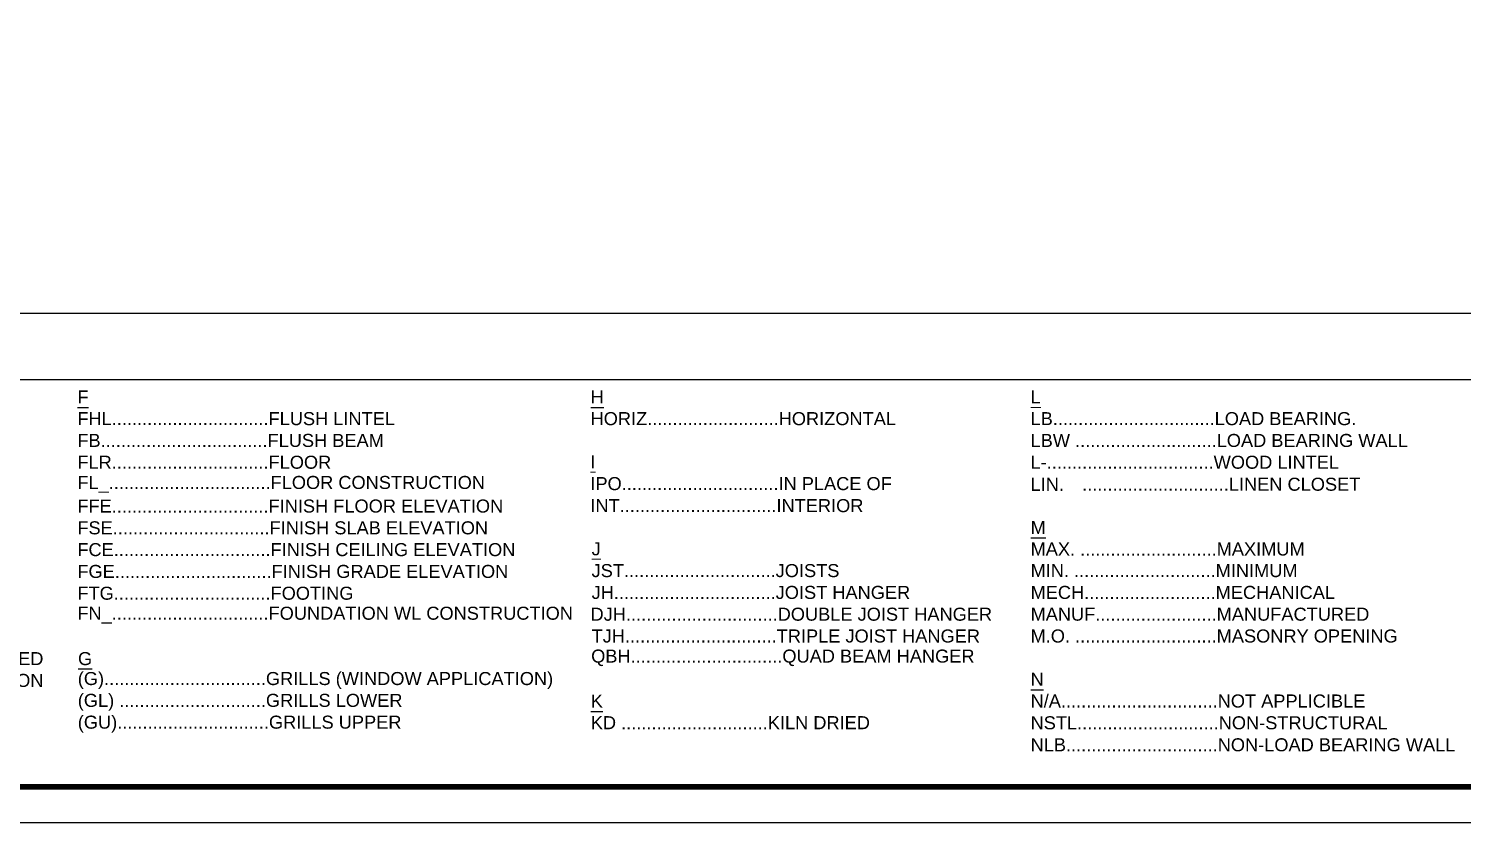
# Model space of a CAD drawing. Header units: millimetres. Extents: x 58 to 2247, y 57 to 1671.
# Drawn here: x 538 to 1096, y 57 to 366 of the extents above; entities that cross this region are included whole.
import ezdxf

# ---------------------------------------------------------------- set-up
doc = ezdxf.new("R2010")
doc.units = ezdxf.units.MM
doc.header["$LTSCALE"] = 0.5
for name, color, linetype in [('main floor exterior line', 2, 'CONTINUOUS'), ('main floor interior line', 6, 'CONTINUOUS'), ('PDF_Geometry', 7, 'Continuous'), ('PDF_Text', 7, 'Continuous')]:
    doc.layers.add(name, color=color, linetype=linetype)
doc.styles.add('PDF ArialMT', font='arial.ttf')

msp = doc.modelspace()

# ---------------------------------------------------------------- linework, layer by layer
at = {"layer": 'main floor exterior line'}
for points in [[(71.67, 1656.52), (2233.09, 1656.52), (2233.09, 71.09), (71.67, 71.09), (1913.82, 71.09), (1913.82, 272.09), (2233.09, 272.09), (2233.09, 71.09)], [(71.67, 71.09), (71.67, 255.41), (1913.82, 255.41)], [(71.67, 229.65), (1913.82, 229.65)], [(556.94, 218.77), (561.26, 218.77)], [(557.18, 117.01), (562.62, 117.01)]]:
    msp.add_lwpolyline(points, dxfattribs=at)
at = {"layer": 'main floor interior line'}
for points in [[(57.67, 1670.52), (2247.09, 1670.52), (2247.09, 57.09), (57.67, 57.09)], [(756.62, 218.77), (761.74, 218.77)], [(927.82, 168.05), (933.66, 168.05)], [(927.82, 108.93), (932.86, 108.93)], [(756.7, 100.45), (761.34, 100.45)]]:
    msp.add_lwpolyline(points, dxfattribs=at)
at = {"layer": 'PDF_Geometry', "lineweight": 0}
for points, const_width in [([(57.67, 1670.52), (2247.09, 1670.52), (2247.09, 57.09), (57.67, 57.09)], 0.32), ([(71.67, 1656.52), (2233.09, 1656.52), (2233.09, 71.09), (71.67, 71.09)], 2.24)]:
    msp.add_lwpolyline(points, close=True, dxfattribs=dict(at, const_width=const_width))
at = {"layer": 'PDF_Geometry', "lineweight": 20}
msp.add_lwpolyline([(1913.82, 71.09), (71.67, 71.09), (71.67, 255.41), (1913.82, 255.41)], close=True, dxfattribs=at)
msp.add_lwpolyline([(71.67, 229.65), (1913.82, 229.65)], dxfattribs=at)
at = {"layer": 'PDF_Geometry', "lineweight": 9}
for points in [[(556.94, 218.77), (561.26, 218.77)], [(756.62, 218.77), (761.74, 218.77)], [(927.82, 218.77), (931.74, 218.77)], [(756.54, 193.49), (758.46, 193.49)], [(927.82, 168.05), (933.66, 168.05)], [(757.02, 159.73), (760.54, 159.73)], [(557.18, 117.01), (562.62, 117.01)], [(927.82, 108.93), (932.86, 108.93)], [(756.7, 100.45), (761.34, 100.45)]]:
    msp.add_lwpolyline(points, dxfattribs=at)

# ---------------------------------------------------------------- texts
at = {"layer": 'PDF_Text', "attachment_point": 4, "style": 'PDF ArialMT'}
for s, insert, char_height in [('F', (556.87, 222.82), 5.07), ('H', (756.56, 222.82), 5.07), ('L', (927.77, 222.82), 5.07), ('FHL...............................FLUSH LINTEL', (556.87, 214.34), 5.071), ('HORIZ..........................HORIZONTAL', (756.56, 214.34), 5.071), ('LB................................LOAD BEARING.', (927.77, 214.34), 5.071), ('FB.................................FLUSH BEAM', (556.87, 205.86), 5.071), ('LBW ............................LOAD BEARING WALL', (927.77, 205.86), 5.071), ('FLR...............................FLOOR', (556.87, 197.38), 5.071), ('I', (756.48, 197.54), 5.07), ('L-.................................WOOD LINTEL', (927.77, 197.38), 5.071), ('FL_................................FLOOR CONSTRUCTION', (556.87, 188.82), 5.071), ('IPO...............................IN PLACE OF', (756.48, 189.06), 5.071), ('LIN.', (927.77, 188.82), 5.071), ('.............................LINEN CLOSET', (947.85, 188.82), 5.071), ('FFE...............................FINISH FLOOR ELEVATION', (556.87, 180.34), 5.071), ('INT...............................INTERIOR', (756.48, 180.5), 5.071), ('FSE...............................FINISH SLAB ELEVATION', (556.87, 171.86), 5.071), ('M', (927.77, 172.02), 5.07), ('FCE...............................FINISH CEILING ELEVATION', (556.87, 163.38), 5.071), ('J', (756.96, 163.7), 5.07), ('MAX. ...........................MAXIMUM', (927.77, 163.62), 5.071), ('FGE...............................FINISH GRADE ELEVATION', (556.87, 154.9), 5.071), ('JST..............................JOISTS', (756.96, 155.22), 5.071), ('MIN. ............................MINIMUM', (927.77, 155.22), 5.071), ('FTG...............................FOOTING', (556.87, 146.42), 5.071), ('JH................................JOIST HANGER', (756.96, 146.74), 5.071), ('MECH..........................MECHANICAL', (927.77, 146.74), 5.071), ('FN_...............................FOUNDATION WL CONSTRUCTION', (556.87, 137.94), 5.071), ('DJH..............................DOUBLE JOIST HANGER', (756.56, 138.26), 5.071), ('MANUF........................MANUFACTURED', (927.77, 138.26), 5.071), ('TJH..............................TRIPLE JOIST HANGER', (756.96, 129.78), 5.071), ('M.O. ............................MASONRY OPENING', (927.77, 129.78), 5.071), ('E.T.B.R......................EXISTING TO BE REMOVED', (381.51, 120.98), 5.071), ('G', (557.11, 120.98), 5.07), ('QBH..............................QUAD BEAM HANGER', (756.8, 121.3), 5.071), ('EBGE...............ESTABLIHED GRADE ELEVATION', (381.51, 112.5), 5.071), ('(G)................................GRILLS (WINDOW APPLICATION)', (557.03, 112.5), 5.071), ('N', (927.77, 112.98), 5.07), ('(GL) .............................GRILLS LOWER', (557.03, 104.01), 5.071), ('K', (756.64, 104.49), 5.07), ('N/A...............................NOT APPLICIBLE', (927.77, 104.49), 5.071), ('(GU)..............................GRILLS UPPER', (557.03, 95.53), 5.071), ('KD .............................KILN DRIED', (756.64, 96.09), 5.071), ('NSTL............................NON-STRUCTURAL', (927.77, 96.01), 5.071), ('NLB..............................NON-LOAD BEARING WALL', (927.77, 87.45), 5.071)]:
    msp.add_mtext(s, dxfattribs=dict(at, insert=insert, char_height=char_height))

doc.saveas('drawing.dxf')
